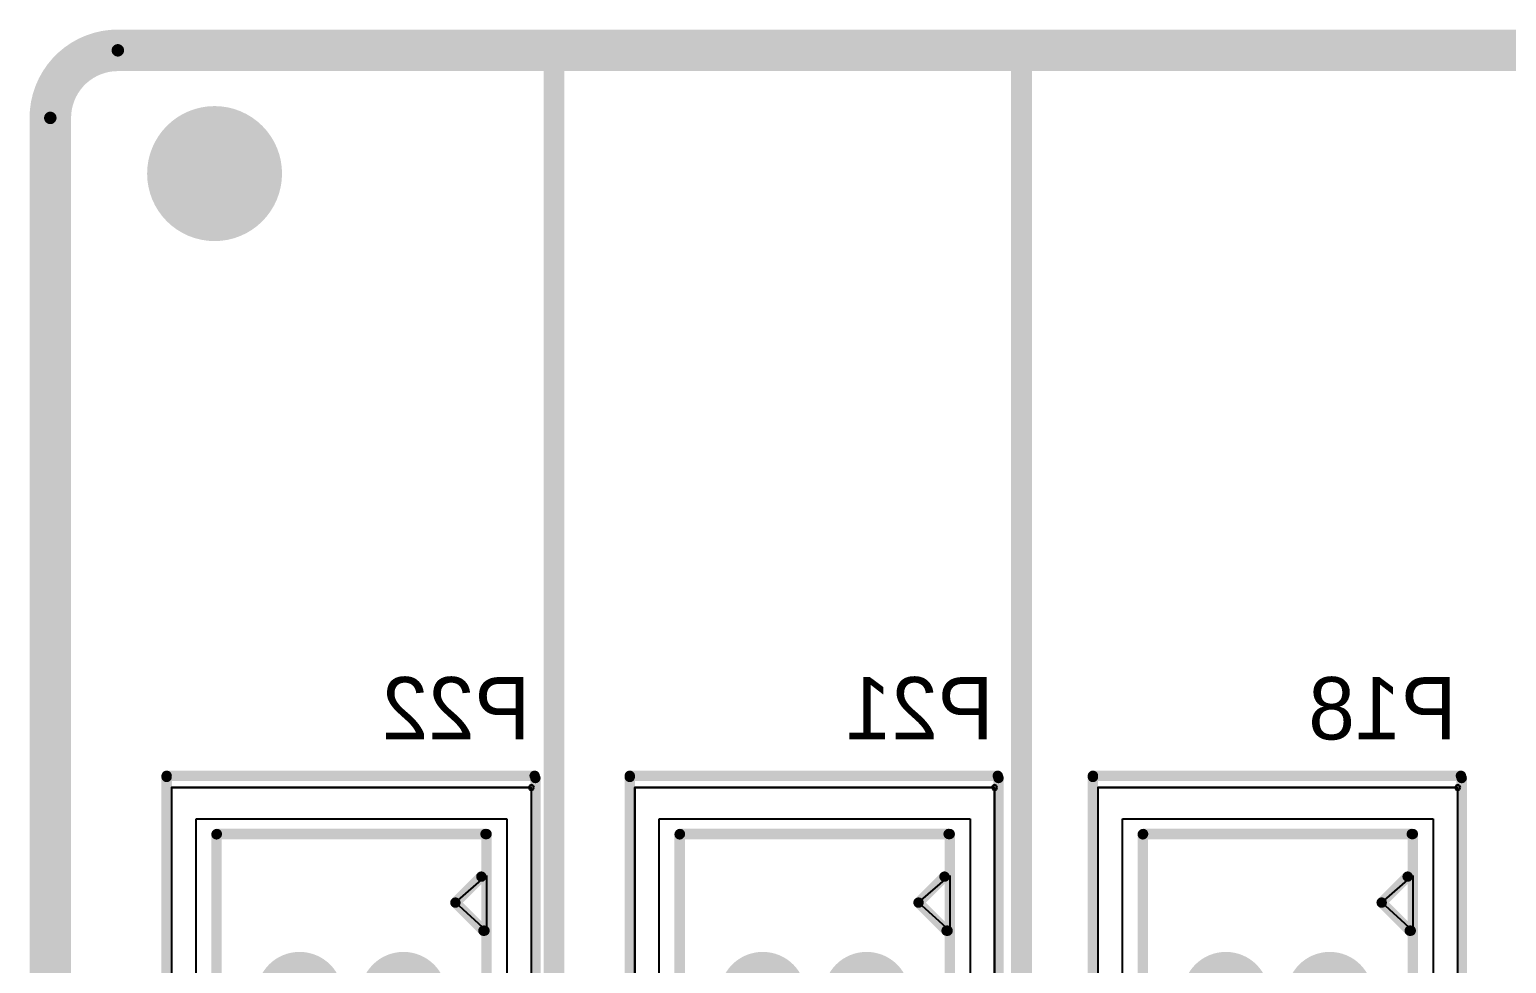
# Model space of a CAD drawing. Extents: x 11.67 to 17.2, y 3.98 to 12.28.
# Drawn here: x 11.671 to 13.093, y 11.371 to 12.27 of the extents above; entities that cross this region are included whole.
import ezdxf

# ---------------------------------------------------------------- set-up
doc = ezdxf.new("R2010")
doc.units = 0
doc.layers.get('0').update_dxf_attribs({"linetype": 'CONTINUOUS'})
for name, color, linetype in [('BOTTOMOVERLAY', 54, 'CONTINUOUS'), ('BOTTOMSOLDER', 6, 'CONTINUOUS'), ('INTERNALPLANE1', 76, 'CONTINUOUS'), ('MECHANICAL1', 6, 'CONTINUOUS'), ('MECHANICAL2', 216, 'CONTINUOUS'), ('MECHANICAL4', 56, 'CONTINUOUS'), ('MECHANICAL6', 56, 'CONTINUOUS'), ('MECHANICAL8', 56, 'CONTINUOUS'), ('TOPSOLDER', 216, 'CONTINUOUS')]:
    doc.layers.add(name, color=color, linetype=linetype)

# ---------------------------------------------------------------- blocks, each defined once
blk = doc.blocks.new('IDC_TH_16P_P2_54_C3406_B11')
at = {"layer": 'BOTTOMOVERLAY', "const_width": 0.01}
for points in [[(-0.561, -0.178), (-0.561, 0.1763)], [(0.563, 0.177), (-0.5589, 0.177)], [(-0.103, 0.13), (-0.505, 0.13)], [(-0.505, -0.1297), (-0.505, 0.129)], [(-0.439, 0.1), (-0.464, 0.125)], [(-0.439, 0.1), (-0.412, 0.127)], [(-0.412, 0.127), (-0.412, 0.128)], [(0.5071, -0.13), (-0.5047, -0.13)], [(0.5622, -0.178), (-0.5599, -0.178)]]:
    blk.add_lwpolyline(points, dxfattribs=at)
at = {"layer": 'BOTTOMOVERLAY', "const_width": 0.005}
for points in [[(-0.5635, 0.1763, 1), (-0.5585, 0.1763, 1)], [(-0.5614, 0.177, 1), (-0.5564, 0.177, 1)], [(-0.5075, 0.13, 1), (-0.5025, 0.13, 1)], [(-0.5075, 0.129, 1), (-0.5025, 0.129, 1)], [(-0.4665, 0.125, 1), (-0.4615, 0.125, 1)], [(-0.4145, 0.128, 1), (-0.4095, 0.128, 1)], [(-0.4145, 0.127, 1), (-0.4095, 0.127, 1)], [(-0.4145, 0.127, 1), (-0.4095, 0.127, 1)], [(-0.4415, 0.1, 1), (-0.4365, 0.1, 1)], [(-0.4415, 0.1, 1), (-0.4365, 0.1, 1)], [(-0.5075, -0.1297, 1), (-0.5025, -0.1297, 1)], [(-0.5072, -0.13, 1), (-0.5022, -0.13, 1)], [(-0.5635, -0.178, 1), (-0.5585, -0.178, 1)], [(-0.5624, -0.178, 1), (-0.5574, -0.178, 1)]]:
    blk.add_lwpolyline(points, format="xyb", close=True, dxfattribs=at)
at = {"layer": 'BOTTOMSOLDER', "const_width": 0.034}
for points in [[(-0.367, 0.05, 1), (-0.333, 0.05, 1)], [(-0.367, -0.05, 1), (-0.333, -0.05, 1)]]:
    blk.add_lwpolyline(points, format="xyb", close=True, dxfattribs=at)
at = {"layer": 'INTERNALPLANE1', "const_width": 0.0416}
for points in [[(-0.3708, 0.05, 1), (-0.3292, 0.05, 1)], [(-0.3708, -0.05, 1), (-0.3292, -0.05, 1)]]:
    blk.add_lwpolyline(points, format="xyb", close=True, dxfattribs=at)
at = {"layer": 'MECHANICAL2'}
for p, q in [((-0.0787, 0.1732), (-0.5496, 0.1732)), ((-0.5496, 0.1732), (-0.5496, -0.1732)), ((-0.5197, -0.1496), (-0.5197, 0.1496)), ((-0.5197, 0.1496), (-0.0787, 0.1496)), ((-0.439, 0.1), (-0.465, 0.13)), ((-0.465, 0.13), (-0.412, 0.13)), ((-0.412, 0.13), (-0.439, 0.1)), ((0.5197, -0.1496), (-0.5197, -0.1496)), ((-0.5496, -0.1732), (0.5496, -0.1732))]:
    blk.add_line(p, q, dxfattribs=at)
at = {"layer": 'MECHANICAL6', "const_width": 0.002}
for points in [[(0.5496, 0.1732), (-0.5496, 0.1732)], [(-0.5496, -0.1732), (-0.5496, 0.1732)], [(0.5496, -0.1732), (-0.5496, -0.1732)]]:
    blk.add_lwpolyline(points, dxfattribs=at)
at = {"layer": 'MECHANICAL6', "const_width": 0.001}
for points in [[(-0.5501, 0.1732, 1), (-0.5491, 0.1732, 1)], [(-0.5501, 0.1732, 1), (-0.5491, 0.1732, 1)], [(-0.5501, -0.1732, 1), (-0.5491, -0.1732, 1)], [(-0.5501, -0.1732, 1), (-0.5491, -0.1732, 1)]]:
    blk.add_lwpolyline(points, format="xyb", close=True, dxfattribs=at)
at = {"layer": 'MECHANICAL8'}
for p, q in [((-0.5514, 0.175), (-0.5522, 0.1732)), ((-0.5522, 0.1732), (-0.5522, 0.1732)), ((-0.5522, 0.1732), (-0.5514, 0.1714)), ((-0.5496, 0.1758), (-0.5514, 0.175)), ((-0.5514, 0.1714), (-0.5496, 0.1707)), ((-0.5478, 0.175), (-0.5496, 0.1758)), ((-0.5496, 0.1707), (-0.5478, 0.1714)), ((-0.5471, 0.1732), (-0.5478, 0.175)), ((-0.5478, 0.1714), (-0.5471, 0.1732)), ((-0.5471, 0.1732), (-0.5471, 0.1732))]:
    blk.add_line(p, q, dxfattribs=at)
at = {"layer": 'TOPSOLDER', "const_width": 0.034}
for points in [[(-0.367, 0.05, 1), (-0.333, 0.05, 1)], [(-0.367, -0.05, 1), (-0.333, -0.05, 1)]]:
    blk.add_lwpolyline(points, format="xyb", close=True, dxfattribs=at)
blk = doc.blocks.new('IDC_TH_16P_P2_54_C3406_B15')
at = {"layer": 'BOTTOMOVERLAY', "const_width": 0.01}
for points in [[(-0.561, -0.178), (-0.561, 0.1763)], [(0.563, 0.177), (-0.5589, 0.177)], [(-0.103, 0.13), (-0.505, 0.13)], [(-0.505, -0.1297), (-0.505, 0.129)], [(-0.439, 0.1), (-0.464, 0.125)], [(-0.439, 0.1), (-0.412, 0.127)], [(-0.412, 0.127), (-0.412, 0.128)], [(0.5071, -0.13), (-0.5047, -0.13)], [(0.5622, -0.178), (-0.5599, -0.178)]]:
    blk.add_lwpolyline(points, dxfattribs=at)
at = {"layer": 'BOTTOMOVERLAY', "const_width": 0.005}
for points in [[(-0.5635, 0.1763, 1), (-0.5585, 0.1763, 1)], [(-0.5614, 0.177, 1), (-0.5564, 0.177, 1)], [(-0.5075, 0.13, 1), (-0.5025, 0.13, 1)], [(-0.5075, 0.129, 1), (-0.5025, 0.129, 1)], [(-0.4665, 0.125, 1), (-0.4615, 0.125, 1)], [(-0.4145, 0.128, 1), (-0.4095, 0.128, 1)], [(-0.4145, 0.127, 1), (-0.4095, 0.127, 1)], [(-0.4145, 0.127, 1), (-0.4095, 0.127, 1)], [(-0.4415, 0.1, 1), (-0.4365, 0.1, 1)], [(-0.4415, 0.1, 1), (-0.4365, 0.1, 1)], [(-0.5075, -0.1297, 1), (-0.5025, -0.1297, 1)], [(-0.5072, -0.13, 1), (-0.5022, -0.13, 1)], [(-0.5635, -0.178, 1), (-0.5585, -0.178, 1)], [(-0.5624, -0.178, 1), (-0.5574, -0.178, 1)]]:
    blk.add_lwpolyline(points, format="xyb", close=True, dxfattribs=at)
at = {"layer": 'BOTTOMSOLDER', "const_width": 0.034}
for points in [[(-0.367, 0.05, 1), (-0.333, 0.05, 1)], [(-0.367, -0.05, 1), (-0.333, -0.05, 1)]]:
    blk.add_lwpolyline(points, format="xyb", close=True, dxfattribs=at)
at = {"layer": 'INTERNALPLANE1', "const_width": 0.0416}
for points in [[(-0.3708, 0.05, 1), (-0.3292, 0.05, 1)], [(-0.3708, -0.05, 1), (-0.3292, -0.05, 1)]]:
    blk.add_lwpolyline(points, format="xyb", close=True, dxfattribs=at)
at = {"layer": 'MECHANICAL2'}
for p, q in [((-0.0787, 0.1732), (-0.5496, 0.1732)), ((-0.5496, 0.1732), (-0.5496, -0.1732)), ((-0.5197, -0.1496), (-0.5197, 0.1496)), ((-0.5197, 0.1496), (-0.0787, 0.1496)), ((-0.439, 0.1), (-0.465, 0.13)), ((-0.465, 0.13), (-0.412, 0.13)), ((-0.412, 0.13), (-0.439, 0.1)), ((0.5197, -0.1496), (-0.5197, -0.1496)), ((-0.5496, -0.1732), (0.5496, -0.1732))]:
    blk.add_line(p, q, dxfattribs=at)
at = {"layer": 'MECHANICAL6', "const_width": 0.002}
for points in [[(0.5496, 0.1732), (-0.5496, 0.1732)], [(-0.5496, -0.1732), (-0.5496, 0.1732)], [(0.5496, -0.1732), (-0.5496, -0.1732)]]:
    blk.add_lwpolyline(points, dxfattribs=at)
at = {"layer": 'MECHANICAL6', "const_width": 0.001}
for points in [[(-0.5501, 0.1732, 1), (-0.5491, 0.1732, 1)], [(-0.5501, 0.1732, 1), (-0.5491, 0.1732, 1)], [(-0.5501, -0.1732, 1), (-0.5491, -0.1732, 1)], [(-0.5501, -0.1732, 1), (-0.5491, -0.1732, 1)]]:
    blk.add_lwpolyline(points, format="xyb", close=True, dxfattribs=at)
at = {"layer": 'MECHANICAL8'}
for p, q in [((-0.5514, 0.175), (-0.5522, 0.1732)), ((-0.5522, 0.1732), (-0.5522, 0.1732)), ((-0.5522, 0.1732), (-0.5514, 0.1714)), ((-0.5496, 0.1758), (-0.5514, 0.175)), ((-0.5514, 0.1714), (-0.5496, 0.1707)), ((-0.5478, 0.175), (-0.5496, 0.1758)), ((-0.5496, 0.1707), (-0.5478, 0.1714)), ((-0.5471, 0.1732), (-0.5478, 0.175)), ((-0.5478, 0.1714), (-0.5471, 0.1732)), ((-0.5471, 0.1732), (-0.5471, 0.1732))]:
    blk.add_line(p, q, dxfattribs=at)
at = {"layer": 'TOPSOLDER', "const_width": 0.034}
for points in [[(-0.367, 0.05, 1), (-0.333, 0.05, 1)], [(-0.367, -0.05, 1), (-0.333, -0.05, 1)]]:
    blk.add_lwpolyline(points, format="xyb", close=True, dxfattribs=at)
blk = doc.blocks.new('IDC_TH_16P_P2_54_C3406_B23')
at = {"layer": 'BOTTOMOVERLAY', "const_width": 0.01}
for points in [[(-0.561, -0.178), (-0.561, 0.1763)], [(0.563, 0.177), (-0.5589, 0.177)], [(-0.103, 0.13), (-0.505, 0.13)], [(-0.505, -0.1297), (-0.505, 0.129)], [(-0.439, 0.1), (-0.464, 0.125)], [(-0.439, 0.1), (-0.412, 0.127)], [(-0.412, 0.127), (-0.412, 0.128)], [(0.5071, -0.13), (-0.5047, -0.13)], [(0.5622, -0.178), (-0.5599, -0.178)]]:
    blk.add_lwpolyline(points, dxfattribs=at)
at = {"layer": 'BOTTOMOVERLAY', "const_width": 0.005}
for points in [[(-0.5635, 0.1763, 1), (-0.5585, 0.1763, 1)], [(-0.5614, 0.177, 1), (-0.5564, 0.177, 1)], [(-0.5075, 0.13, 1), (-0.5025, 0.13, 1)], [(-0.5075, 0.129, 1), (-0.5025, 0.129, 1)], [(-0.4665, 0.125, 1), (-0.4615, 0.125, 1)], [(-0.4145, 0.128, 1), (-0.4095, 0.128, 1)], [(-0.4145, 0.127, 1), (-0.4095, 0.127, 1)], [(-0.4145, 0.127, 1), (-0.4095, 0.127, 1)], [(-0.4415, 0.1, 1), (-0.4365, 0.1, 1)], [(-0.4415, 0.1, 1), (-0.4365, 0.1, 1)], [(-0.5075, -0.1297, 1), (-0.5025, -0.1297, 1)], [(-0.5072, -0.13, 1), (-0.5022, -0.13, 1)], [(-0.5635, -0.178, 1), (-0.5585, -0.178, 1)], [(-0.5624, -0.178, 1), (-0.5574, -0.178, 1)]]:
    blk.add_lwpolyline(points, format="xyb", close=True, dxfattribs=at)
at = {"layer": 'BOTTOMSOLDER', "const_width": 0.034}
for points in [[(-0.367, 0.05, 1), (-0.333, 0.05, 1)], [(-0.367, -0.05, 1), (-0.333, -0.05, 1)]]:
    blk.add_lwpolyline(points, format="xyb", close=True, dxfattribs=at)
at = {"layer": 'INTERNALPLANE1', "const_width": 0.0416}
for points in [[(-0.3708, 0.05, 1), (-0.3292, 0.05, 1)], [(-0.3708, -0.05, 1), (-0.3292, -0.05, 1)]]:
    blk.add_lwpolyline(points, format="xyb", close=True, dxfattribs=at)
at = {"layer": 'MECHANICAL2'}
for p, q in [((-0.0787, 0.1732), (-0.5496, 0.1732)), ((-0.5496, 0.1732), (-0.5496, -0.1732)), ((-0.5197, -0.1496), (-0.5197, 0.1496)), ((-0.5197, 0.1496), (-0.0787, 0.1496)), ((-0.439, 0.1), (-0.465, 0.13)), ((-0.465, 0.13), (-0.412, 0.13)), ((-0.412, 0.13), (-0.439, 0.1)), ((0.5197, -0.1496), (-0.5197, -0.1496)), ((-0.5496, -0.1732), (0.5496, -0.1732))]:
    blk.add_line(p, q, dxfattribs=at)
at = {"layer": 'MECHANICAL6', "const_width": 0.002}
for points in [[(0.5496, 0.1732), (-0.5496, 0.1732)], [(-0.5496, -0.1732), (-0.5496, 0.1732)], [(0.5496, -0.1732), (-0.5496, -0.1732)]]:
    blk.add_lwpolyline(points, dxfattribs=at)
at = {"layer": 'MECHANICAL6', "const_width": 0.001}
for points in [[(-0.5501, 0.1732, 1), (-0.5491, 0.1732, 1)], [(-0.5501, 0.1732, 1), (-0.5491, 0.1732, 1)], [(-0.5501, -0.1732, 1), (-0.5491, -0.1732, 1)], [(-0.5501, -0.1732, 1), (-0.5491, -0.1732, 1)]]:
    blk.add_lwpolyline(points, format="xyb", close=True, dxfattribs=at)
at = {"layer": 'MECHANICAL8'}
for p, q in [((-0.5514, 0.175), (-0.5522, 0.1732)), ((-0.5522, 0.1732), (-0.5522, 0.1732)), ((-0.5522, 0.1732), (-0.5514, 0.1714)), ((-0.5496, 0.1758), (-0.5514, 0.175)), ((-0.5514, 0.1714), (-0.5496, 0.1707)), ((-0.5478, 0.175), (-0.5496, 0.1758)), ((-0.5496, 0.1707), (-0.5478, 0.1714)), ((-0.5471, 0.1732), (-0.5478, 0.175)), ((-0.5478, 0.1714), (-0.5471, 0.1732)), ((-0.5471, 0.1732), (-0.5471, 0.1732))]:
    blk.add_line(p, q, dxfattribs=at)
at = {"layer": 'TOPSOLDER', "const_width": 0.034}
for points in [[(-0.367, 0.05, 1), (-0.333, 0.05, 1)], [(-0.367, -0.05, 1), (-0.333, -0.05, 1)]]:
    blk.add_lwpolyline(points, format="xyb", close=True, dxfattribs=at)

msp = doc.modelspace()

# ---------------------------------------------------------------- linework, layer by layer
at = {"layer": 'INTERNALPLANE1', "const_width": 0.04}
msp.add_lwpolyline([(11.691, 12.185, -0.414214), (11.756, 12.25)], format="xyb", dxfattribs=at)
at = {"layer": 'INTERNALPLANE1'}
for points, const_width in [([(11.756, 12.25), (17.1058, 12.25)], 0.04), ([(12.176, 10.141), (12.176, 12.25)], 0.02), ([(12.626, 12.24), (12.636, 12.25)], 0.02), ([(12.626, 10.321), (12.626, 12.24)], 0.02), ([(11.691, 4.126), (11.691, 12.185)], 0.04)]:
    msp.add_lwpolyline(points, dxfattribs=dict(at, const_width=const_width))
for points, const_width in [([(11.746, 12.25, 1), (11.766, 12.25, 1)], 0.02), ([(11.746, 12.25, 1), (11.766, 12.25, 1)], 0.02), ([(12.171, 12.25, 1), (12.181, 12.25, 1)], 0.01), ([(12.631, 12.25, 1), (12.641, 12.25, 1)], 0.01), ([(12.621, 12.24, 1), (12.631, 12.24, 1)], 0.01), ([(12.621, 12.24, 1), (12.631, 12.24, 1)], 0.01), ([(11.681, 12.185, 1), (11.701, 12.185, 1)], 0.02), ([(11.681, 12.185, 1), (11.701, 12.185, 1)], 0.02)]:
    msp.add_lwpolyline(points, format="xyb", close=True, dxfattribs=dict(at, const_width=const_width))
at = {"layer": 'MECHANICAL1', "const_width": 0.012}
msp.add_lwpolyline([(11.691, 12.185, -0.414214), (11.756, 12.25)], format="xyb", dxfattribs=at)
for points in [[(11.756, 12.25), (17.1058, 12.25)], [(11.691, 4.126), (11.691, 12.185)]]:
    msp.add_lwpolyline(points, dxfattribs=at)
at = {"layer": 'MECHANICAL1', "const_width": 0.006}
for points in [[(11.753, 12.25, 1), (11.759, 12.25, 1)], [(11.753, 12.25, 1), (11.759, 12.25, 1)], [(11.688, 12.185, 1), (11.694, 12.185, 1)], [(11.688, 12.185, 1), (11.694, 12.185, 1)]]:
    msp.add_lwpolyline(points, format="xyb", close=True, dxfattribs=at)
at = {"layer": 'MECHANICAL4', "const_width": 0.065}
msp.add_lwpolyline([(11.8167, 12.1314, 1), (11.8816, 12.1314, 1)], format="xyb", close=True, dxfattribs=at)

# ---------------------------------------------------------------- block references
at = {"rotation": 270}
for name, p in [('IDC_TH_16P_P2_54_C3406_B11', (11.981, 10.991)), ('IDC_TH_16P_P2_54_C3406_B23', (12.4269, 10.991)), ('IDC_TH_16P_P2_54_C3406_B15', (12.8728, 10.991))]:
    msp.add_blockref(name, p, dxfattribs=at)

# ---------------------------------------------------------------- texts
at = {"layer": 'BOTTOMOVERLAY', "text_generation_flag": 2}
for s, p in [('P22', (12.153, 11.587)), ('P21', (12.599, 11.587)), ('P18', (13.045, 11.587))]:
    msp.add_text(s, height=0.06, rotation=360, dxfattribs=at).set_placement(p)

doc.saveas('drawing.dxf')
